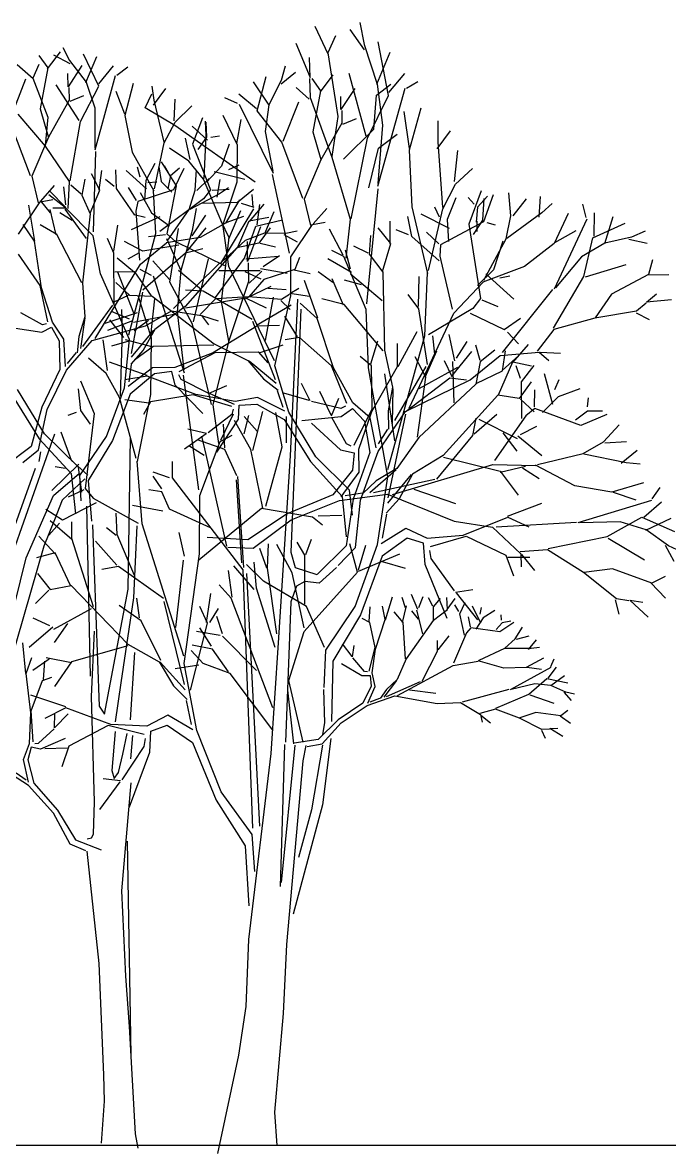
# Model space of a CAD drawing. Header units: millimetres. Extents: x 589 to 1175, y -455 to -172.
# Drawn here: x 640.4 to 646.19, y -220.85 to -210.73 of the extents above; entities that cross this region are included whole.
import ezdxf

# ---------------------------------------------------------------- set-up
doc = ezdxf.new("R2010")
doc.units = ezdxf.units.MM
doc.layers.add('stafaz', color=252, linetype='Continuous')
doc.layers.add('ZDIVO', color=1, linetype='Continuous')

msp = doc.modelspace()

# ---------------------------------------------------------------- linework, layer by layer
for p, q in [((641.13, -220.384), (641.105, -220.76)), ((642.657, -220.484), (642.676, -220.781)), ((641.408, -220.678), (641.434, -220.807))]:
    msp.add_line(p, q)
at = {"layer": 'stafaz'}
for p, q in [((643.138, -211.01), (643.02, -210.761)), ((643.463, -210.97), (643.335, -210.79)), ((643.419, -210.728), (643.46, -210.925)), ((643.201, -210.846), (643.135, -210.998)), ((643.677, -211.38), (643.583, -210.9)), ((640.624, -211.141), (640.739, -210.99)), ((640.762, -210.949), (640.821, -211.066)), ((642.848, -210.911), (642.977, -211.219)), ((643.135, -210.998), (643.223, -211.567)), ((643.46, -210.925), (643.577, -211.279)), ((643.573, -211.279), (643.692, -210.992)), ((640.546, -211.102), (640.491, -211.225)), ((640.547, -211.023), (640.626, -211.133)), ((640.827, -211.096), (640.68, -211.02)), ((640.821, -211.066), (640.97, -211.262)), ((641.082, -211.296), (640.946, -211.009)), ((640.966, -211.264), (641.066, -211.032)), ((642.977, -211.219), (642.969, -211.04)), ((640.494, -211.232), (640.352, -211.107)), ((640.626, -211.133), (640.558, -211.501)), ((640.808, -211.302), (640.807, -211.183)), ((640.932, -211.113), (640.808, -211.302)), ((641.229, -211.204), (641.048, -211.87)), ((641.084, -211.277), (641.216, -211.116)), ((641.244, -211.197), (641.344, -211.124)), ((642.751, -211.119), (642.715, -211.245)), ((642.715, -211.275), (642.844, -211.172)), ((643.067, -211.346), (643.183, -211.196)), ((643.477, -211.743), (643.324, -211.184)), ((643.681, -211.354), (643.822, -211.184)), ((640.291, -211.585), (640.431, -211.232)), ((640.491, -211.225), (640.628, -211.573)), ((640.906, -211.604), (640.701, -211.285)), ((640.919, -211.612), (641.082, -211.296)), ((640.97, -211.262), (641.048, -211.491)), ((641.391, -211.274), (641.315, -211.559)), ((641.558, -211.296), (641.575, -211.421)), ((642.609, -211.466), (642.467, -211.257)), ((642.501, -211.519), (642.581, -211.211)), ((642.715, -211.245), (642.605, -211.465)), ((642.97, -211.229), (642.975, -211.399)), ((642.991, -211.228), (643.069, -211.338)), ((643.569, -211.376), (643.698, -211.278)), ((643.577, -211.279), (643.622, -211.646)), ((643.838, -211.314), (643.94, -211.256)), ((640.815, -211.31), (640.817, -211.422)), ((640.826, -211.432), (640.948, -211.379)), ((641.315, -211.547), (641.239, -211.344)), ((641.499, -211.492), (641.558, -211.365)), ((641.68, -211.319), (641.569, -211.468)), ((642.324, -211.453), (642.211, -211.4)), ((642.496, -211.501), (642.336, -211.368)), ((642.968, -211.412), (642.851, -211.31)), ((642.975, -211.399), (643.171, -211.931)), ((643.069, -211.338), (643, -211.706)), ((643.376, -211.319), (643.25, -211.507)), ((643.25, -211.507), (643.25, -211.389)), ((643.489, -211.761), (643.677, -211.38)), ((643.545, -211.682), (643.569, -211.376)), ((643.824, -211.317), (643.579, -212.195)), ((640.558, -211.501), (640.631, -211.747)), ((640.817, -211.422), (640.632, -211.752)), ((641.048, -211.491), (641.048, -211.852)), ((641.763, -211.648), (641.499, -211.492)), ((641.575, -211.421), (641.664, -211.798)), ((641.763, -211.413), (641.756, -211.608)), ((641.768, -211.62), (641.915, -211.474)), ((642.339, -211.457), (642.643, -212.077)), ((642.605, -211.465), (642.572, -211.704)), ((642.733, -211.788), (642.874, -211.436)), ((643.966, -211.494), (643.863, -211.871)), ((640.472, -212.099), (640.28, -211.596)), ((640.358, -211.546), (640.604, -211.833)), ((640.628, -211.573), (640.604, -211.829)), ((640.828, -212.143), (640.919, -211.612)), ((641.315, -211.559), (641.381, -211.887)), ((642.012, -211.581), (641.921, -211.817)), ((642.034, -211.609), (642.041, -211.735)), ((642.194, -211.555), (642.322, -211.821)), ((642.32, -211.81), (642.357, -211.596)), ((642.721, -211.799), (642.501, -211.519)), ((643.223, -211.567), (643.171, -211.925)), ((643.258, -211.515), (643.259, -211.628)), ((643.268, -211.638), (643.39, -211.585)), ((643.864, -211.854), (643.817, -211.524)), ((644.119, -211.606), (644.12, -211.794)), ((641.669, -211.804), (641.768, -211.62)), ((642.484, -212.156), (641.763, -211.648)), ((641.919, -211.655), (642.055, -211.78)), ((642.042, -211.62), (642.046, -211.753)), ((642.572, -211.704), (642.64, -212.059)), ((643, -211.706), (643.072, -211.952)), ((643.259, -211.628), (643.072, -211.957)), ((643.273, -211.951), (643.545, -211.682)), ((643.622, -211.646), (643.581, -212.169)), ((644.23, -211.697), (644.109, -211.859)), ((640.632, -211.752), (640.483, -212.103)), ((641.582, -212.216), (641.669, -211.804)), ((641.855, -211.763), (641.899, -211.953)), ((642.046, -211.753), (641.97, -211.865)), ((642.041, -211.735), (642.025, -212.122)), ((642.086, -211.753), (642.165, -211.742)), ((642.911, -212.303), (642.721, -211.799)), ((643.342, -212.485), (643.489, -211.761)), ((643.587, -211.852), (643.756, -211.726)), ((644.12, -211.794), (644.159, -212.382)), ((640.604, -211.833), (640.818, -212.149)), ((641.037, -212.601), (641.056, -211.882)), ((641.381, -211.887), (641.576, -212.235)), ((641.889, -211.967), (641.717, -211.851)), ((641.921, -211.817), (642.083, -212.224)), ((642.249, -211.815), (642.183, -212.013)), ((642.322, -211.821), (642.319, -212.156)), ((643.501, -212.208), (643.587, -211.852)), ((643.863, -211.871), (643.886, -212.377)), ((644.296, -211.873), (644.266, -212.151)), ((641.585, -211.988), (641.504, -212.142)), ((641.642, -211.974), (641.776, -212.189)), ((641.706, -212.072), (641.671, -212.009)), ((642.021, -212.129), (641.889, -211.967)), ((642.183, -212.013), (642.047, -212.156)), ((642.248, -212.042), (642.339, -212)), ((643.072, -211.957), (642.922, -212.307)), ((643.171, -211.931), (643.333, -212.489)), ((640.483, -212.103), (640.541, -212.34)), ((641.091, -212.228), (641.018, -212.083)), ((641.087, -212.229), (641.11, -212.051)), ((641.242, -212.213), (641.236, -212.047)), ((641.51, -212.217), (641.328, -212.053)), ((641.453, -212.11), (641.431, -212.023)), ((641.62, -212.018), (641.641, -212.15)), ((641.726, -212.101), (641.7, -212.215)), ((641.806, -212.032), (641.726, -212.101)), ((641.845, -212.033), (641.753, -212.225)), ((641.947, -212.229), (641.957, -212.045)), ((642.116, -212.062), (642.392, -212.128)), ((642.792, -212.792), (642.637, -212.089)), ((644.277, -212.174), (644.43, -212.033)), ((640.564, -212.325), (640.686, -212.187)), ((640.787, -212.358), (640.77, -212.199)), ((640.818, -212.149), (640.806, -212.393)), ((640.924, -212.263), (640.834, -212.183)), ((640.958, -212.128), (640.931, -212.272)), ((641.221, -212.194), (641.142, -212.132)), ((641.406, -212.453), (641.242, -212.213)), ((641.422, -212.319), (641.348, -212.204)), ((641.504, -212.142), (641.491, -212.317)), ((641.602, -212.157), (641.522, -212.162)), ((641.641, -212.15), (641.736, -212.245)), ((641.776, -212.189), (641.693, -212.62)), ((642.07, -212.122), (641.961, -212.232)), ((642.184, -212.517), (642.021, -212.129)), ((642.099, -212.228), (642.251, -212.219)), ((642.168, -212.131), (642.139, -212.291)), ((642.245, -212.207), (642.163, -212.261)), ((642.319, -212.156), (642.194, -212.535)), ((642.326, -212.336), (642.469, -212.219)), ((643.484, -213.247), (643.585, -212.215)), ((644.164, -212.394), (644.277, -212.174)), ((640.558, -212.331), (640.673, -212.31)), ((640.652, -212.43), (640.561, -212.319)), ((640.781, -212.382), (640.635, -212.27)), ((640.789, -212.384), (640.641, -212.235)), ((640.931, -212.272), (641.007, -212.44)), ((641.005, -212.434), (641.091, -212.228)), ((641.753, -212.225), (641.432, -212.328)), ((641.454, -212.249), (641.556, -212.432)), ((641.595, -212.615), (641.574, -212.232)), ((642.021, -212.306), (641.631, -212.598)), ((641.891, -212.4), (641.947, -212.229)), ((642.163, -212.261), (641.897, -212.401)), ((642.083, -212.224), (642.021, -212.306)), ((642.344, -212.315), (642.217, -212.523)), ((642.464, -212.38), (642.455, -212.268)), ((642.922, -212.307), (642.979, -212.544)), ((644.28, -212.297), (644.202, -212.491)), ((644.445, -212.354), (644.391, -212.295)), ((644.507, -212.233), (644.396, -212.531)), ((644.564, -212.281), (644.475, -212.38)), ((644.531, -212.303), (644.519, -212.498)), ((644.613, -212.271), (644.529, -212.51)), ((644.773, -212.458), (644.755, -212.252)), ((644.911, -212.304), (644.791, -212.457)), ((645.035, -212.286), (645.024, -212.47)), ((640.365, -212.623), (640.558, -212.331)), ((640.511, -212.684), (640.457, -212.362)), ((640.702, -212.627), (640.649, -212.401)), ((640.788, -212.388), (640.672, -212.389)), ((640.972, -212.662), (640.782, -212.397)), ((641.034, -212.636), (640.788, -212.388)), ((641.432, -212.328), (641.416, -212.416)), ((641.416, -212.416), (641.447, -212.856)), ((641.696, -212.685), (641.891, -212.4)), ((641.954, -212.392), (641.92, -212.59)), ((641.999, -212.343), (642.326, -212.336)), ((642.468, -212.394), (642.172, -212.884)), ((642.246, -212.664), (642.354, -212.411)), ((642.358, -212.344), (642.47, -212.379)), ((642.432, -212.507), (642.563, -212.353)), ((642.5, -212.538), (642.526, -212.356)), ((642.569, -212.616), (642.652, -212.419)), ((643.002, -212.529), (643.124, -212.392)), ((643.886, -212.377), (644.027, -212.973)), ((644.035, -212.948), (644.164, -212.394)), ((644.134, -212.47), (644.092, -212.38)), ((644.475, -212.38), (644.461, -212.514)), ((645.143, -212.347), (645.049, -212.431)), ((645.447, -212.474), (645.417, -212.354)), ((640.846, -212.499), (640.734, -212.432)), ((641.007, -212.44), (640.938, -213.057)), ((641.631, -212.467), (641.372, -212.584)), ((641.497, -212.472), (641.4, -212.448)), ((641.556, -212.432), (641.716, -212.546)), ((641.92, -212.636), (642.041, -212.452)), ((642.217, -212.523), (641.991, -212.652)), ((642.176, -212.503), (642.248, -212.652)), ((642.224, -212.517), (642.381, -212.462)), ((642.324, -212.743), (642.43, -212.502)), ((642.43, -212.502), (642.607, -212.471)), ((642.49, -212.549), (642.728, -212.493)), ((642.996, -212.536), (643.11, -212.515)), ((643.333, -212.489), (643.294, -212.837)), ((643.693, -212.707), (643.693, -212.504)), ((643.885, -212.644), (643.851, -212.463)), ((644.222, -212.571), (643.968, -212.443)), ((644.529, -212.51), (644.142, -212.716)), ((644.202, -212.491), (644.214, -212.687)), ((644.519, -212.498), (644.436, -212.624)), ((644.47, -212.597), (644.471, -212.505)), ((644.556, -212.516), (644.631, -212.539)), ((644.73, -212.663), (644.773, -212.458)), ((645.049, -212.431), (644.738, -212.661)), ((645.285, -212.438), (645.159, -212.704)), ((645.453, -212.489), (645.161, -213.115)), ((645.506, -212.654), (645.796, -212.523)), ((645.517, -212.639), (645.52, -212.43)), ((645.615, -212.705), (645.689, -212.463)), ((640.507, -212.685), (640.406, -212.535)), ((640.706, -212.624), (640.559, -212.538)), ((640.93, -213.059), (640.706, -212.624)), ((641.218, -212.775), (641.253, -212.541)), ((641.352, -213.522), (641.595, -212.615)), ((641.693, -212.62), (641.77, -212.688)), ((641.72, -213.053), (641.797, -212.57)), ((641.92, -212.59), (641.817, -212.948)), ((641.875, -212.774), (642.043, -212.565)), ((642.247, -212.911), (642.195, -212.532)), ((642.389, -212.838), (642.49, -212.549)), ((642.568, -212.612), (642.394, -212.68)), ((642.532, -212.555), (642.414, -212.867)), ((642.616, -212.566), (642.516, -212.701)), ((642.759, -212.615), (642.568, -212.612)), ((642.858, -212.594), (642.759, -212.615)), ((642.802, -212.826), (642.996, -212.536)), ((643.271, -212.809), (643.149, -212.578)), ((643.698, -212.704), (643.584, -212.566)), ((643.855, -212.629), (643.747, -212.584)), ((644.128, -212.709), (644.017, -212.603)), ((644.396, -212.531), (644.5, -213.198)), ((645.166, -212.695), (645.356, -212.589)), ((645.975, -212.596), (645.854, -212.648)), ((640.571, -213.103), (640.507, -212.685)), ((641.099, -212.977), (641.034, -212.636)), ((641.218, -212.792), (641.16, -212.66)), ((641.476, -212.775), (641.314, -212.688)), ((641.456, -212.891), (641.69, -212.7)), ((641.799, -212.72), (641.476, -212.775)), ((641.679, -212.627), (641.527, -212.646)), ((641.991, -212.652), (641.687, -212.7)), ((641.821, -212.949), (641.691, -212.665)), ((641.77, -212.688), (642.208, -212.902)), ((642.248, -212.652), (642.18, -213.224)), ((642.394, -212.68), (642.183, -212.874)), ((642.516, -212.701), (642.318, -212.745)), ((642.414, -212.867), (642.415, -212.688)), ((642.529, -212.701), (642.666, -212.735)), ((642.739, -212.626), (642.859, -212.691)), ((643.515, -212.633), (643.504, -212.8)), ((643.624, -212.956), (643.698, -212.704)), ((644.13, -212.861), (643.885, -212.644)), ((644.142, -212.716), (644.137, -212.818)), ((644.531, -213.033), (644.73, -212.663)), ((644.7, -212.684), (644.616, -212.94)), ((645.159, -212.704), (644.896, -212.912)), ((645.614, -212.701), (645.406, -212.825)), ((645.426, -213), (645.506, -212.654)), ((645.854, -212.648), (645.614, -212.701)), ((645.83, -212.666), (645.992, -212.703)), ((640.559, -213.083), (640.365, -212.801)), ((641.221, -213.247), (641.218, -212.792)), ((641.446, -212.789), (641.342, -212.845)), ((641.478, -213.119), (641.86, -212.788)), ((642.318, -212.745), (641.855, -213.271)), ((641.86, -212.788), (642.016, -212.751)), ((642.401, -212.843), (642.693, -212.819)), ((642.556, -212.912), (642.702, -212.812)), ((642.802, -213.173), (642.802, -212.826)), ((643.278, -212.821), (643.169, -212.767)), ((643.477, -213.297), (643.278, -212.821)), ((643.337, -212.936), (643.291, -212.765)), ((643.494, -212.792), (643.368, -212.729)), ((643.504, -212.8), (643.627, -212.962)), ((644.137, -212.818), (644.246, -213.294)), ((645.406, -212.825), (645.173, -213.101)), ((641.052, -213.556), (641.456, -212.891)), ((641.404, -212.964), (641.247, -212.836)), ((641.715, -213.027), (641.568, -212.862)), ((641.752, -213.286), (642.162, -212.884)), ((641.932, -213.408), (642.066, -212.844)), ((642.127, -213.19), (642.389, -212.838)), ((642.657, -213.756), (642.247, -212.911)), ((642.421, -212.878), (642.422, -213.047)), ((642.88, -212.832), (642.837, -212.938)), ((643.345, -212.965), (643.135, -212.843)), ((644.896, -212.912), (644.522, -213.052)), ((645.442, -213.003), (645.804, -212.892)), ((646.041, -212.852), (646.004, -212.982)), ((641.357, -213.566), (641.099, -212.977)), ((641.406, -212.958), (641.226, -212.961)), ((641.396, -213.329), (641.255, -212.961)), ((641.555, -213.174), (641.406, -212.958)), ((641.556, -212.993), (641.452, -212.939)), ((641.571, -212.996), (641.847, -213.864)), ((641.817, -212.948), (641.784, -213.317)), ((642.002, -213.121), (641.797, -212.947)), ((642.159, -212.946), (642.527, -212.946)), ((642.392, -212.955), (642.534, -213.022)), ((642.562, -213.027), (642.426, -213.182)), ((642.429, -213.06), (642.543, -212.954)), ((642.531, -212.929), (642.77, -212.972)), ((642.837, -212.938), (642.562, -213.027)), ((642.831, -212.94), (642.977, -212.975)), ((643.18, -213.054), (643.048, -212.959)), ((643.275, -213.257), (643.172, -213.023)), ((643.619, -213.218), (643.338, -212.98)), ((643.627, -212.962), (643.64, -213.662)), ((643.946, -213.271), (643.952, -213.002)), ((644.001, -213.532), (644.026, -212.968)), ((644.616, -212.94), (644.474, -213.081)), ((644.548, -212.978), (644.798, -213.205)), ((644.674, -213.012), (644.763, -212.994)), ((645.153, -213.465), (645.426, -213)), ((646.004, -212.982), (645.674, -213.159)), ((645.996, -212.985), (646.186, -212.982)), ((640.626, -213.407), (640.559, -213.083)), ((640.668, -213.411), (640.571, -213.103)), ((640.938, -213.057), (640.958, -213.361)), ((641.235, -213.056), (641.358, -213.169)), ((641.921, -213.427), (641.72, -213.053)), ((642.019, -213.131), (641.859, -213.124)), ((642.456, -213.385), (642.019, -213.131)), ((642.422, -213.047), (642.245, -213.586)), ((642.396, -213.198), (642.626, -213.086)), ((642.599, -213.104), (642.762, -213.117)), ((642.795, -213.152), (642.874, -213.105)), ((643.044, -213.375), (642.925, -213.037)), ((643.434, -213.075), (643.283, -213.034)), ((644.263, -213.33), (644.526, -213.051)), ((644.698, -213.68), (645.148, -213.118)), ((641.346, -213.172), (641.218, -213.231)), ((641.358, -213.169), (641.562, -213.176)), ((641.377, -213.69), (641.478, -213.14)), ((641.435, -213.177), (641.551, -213.55)), ((641.55, -213.533), (641.585, -213.202)), ((641.562, -213.176), (642.115, -213.605)), ((641.86, -213.281), (642.396, -213.192)), ((642.129, -213.2), (641.992, -213.34)), ((642.423, -213.184), (642.129, -213.2)), ((642.18, -213.224), (642.245, -213.58)), ((642.396, -213.192), (642.581, -213.28)), ((642.718, -213.207), (642.423, -213.184)), ((642.577, -213.575), (642.646, -213.187)), ((642.66, -213.801), (642.802, -213.173)), ((642.714, -213.217), (642.798, -213.296)), ((642.792, -213.161), (642.718, -213.207)), ((642.971, -213.18), (642.795, -213.152)), ((642.799, -214.607), (642.866, -213.203)), ((643.279, -213.253), (643.081, -213.201)), ((643.949, -213.29), (643.854, -213.162)), ((644.5, -213.198), (644.433, -213.286)), ((644.513, -213.21), (644.656, -213.27)), ((645.674, -213.159), (645.527, -213.37)), ((645.986, -213.23), (646.077, -213.155)), ((646.211, -213.209), (645.986, -213.23)), ((640.578, -213.434), (640.384, -213.326)), ((640.941, -213.628), (641.21, -213.258)), ((641.141, -213.419), (641.429, -213.323)), ((641.359, -213.384), (641.197, -213.314)), ((641.287, -213.295), (641.291, -213.483)), ((641.5, -213.444), (641.733, -213.307)), ((641.855, -213.271), (641.586, -213.475)), ((641.733, -213.307), (642.004, -213.35)), ((641.784, -213.317), (641.844, -213.838)), ((642.496, -213.437), (642.806, -213.255)), ((642.891, -213.293), (642.803, -215.469)), ((643.039, -213.377), (642.887, -213.241)), ((643.63, -213.667), (643.279, -213.253)), ((643.498, -213.82), (643.477, -213.297)), ((643.863, -214.179), (644.263, -213.33)), ((644.026, -213.79), (643.949, -213.29)), ((644.433, -213.286), (644.036, -213.524)), ((644.407, -213.329), (644.712, -213.474)), ((645.898, -213.312), (645.524, -213.373)), ((645.895, -213.325), (646.012, -213.387)), ((645.984, -213.24), (645.898, -213.312)), ((640.614, -213.425), (640.578, -213.434)), ((640.771, -213.561), (640.668, -213.411)), ((640.958, -213.361), (640.903, -213.538)), ((640.921, -213.646), (640.96, -213.371)), ((641.386, -213.397), (641.16, -213.484)), ((641.179, -213.39), (641.305, -213.547)), ((641.756, -213.342), (641.394, -213.412)), ((641.528, -213.396), (641.401, -213.488)), ((642.093, -214.146), (641.921, -213.427)), ((642.004, -213.35), (642.064, -213.435)), ((642.011, -213.353), (642.152, -213.398)), ((642.664, -213.926), (642.461, -213.404)), ((642.862, -213.54), (642.749, -213.356)), ((643.186, -213.82), (643.039, -213.377)), ((644.712, -213.474), (644.858, -213.373)), ((645.524, -213.373), (645.157, -213.476)), ((640.298, -213.458), (640.573, -213.499)), ((640.573, -213.499), (640.66, -213.455)), ((640.66, -213.455), (640.729, -213.578)), ((641.023, -213.575), (641.5, -213.444)), ((641.291, -213.483), (641.274, -214.071)), ((641.377, -213.723), (641.576, -213.481)), ((641.586, -213.475), (641.481, -213.662)), ((642.1, -213.685), (642.498, -213.442)), ((642.498, -213.442), (642.702, -213.436)), ((643.67, -214.728), (644.001, -213.532)), ((643.763, -213.808), (643.935, -213.493)), ((644.093, -213.695), (644.075, -213.533)), ((644.27, -213.757), (644.22, -213.52)), ((644.741, -213.5), (644.841, -213.605)), ((645.157, -213.476), (645.008, -213.67)), ((640.729, -213.578), (640.734, -213.833)), ((640.785, -213.807), (640.771, -213.561)), ((640.794, -213.841), (641.023, -213.575)), ((640.903, -213.538), (640.888, -213.685)), ((641.119, -213.567), (641.158, -213.844)), ((641.353, -213.581), (641.196, -213.624)), ((641.312, -213.999), (641.357, -213.566)), ((641.57, -213.635), (641.323, -213.568)), ((641.569, -213.629), (641.404, -213.75)), ((641.551, -213.55), (641.546, -214.057)), ((642.112, -213.615), (641.569, -213.629)), ((642.245, -213.586), (642.103, -214.149)), ((642.115, -213.605), (642.418, -213.754)), ((642.528, -213.681), (642.733, -213.612)), ((642.879, -213.547), (642.751, -213.567)), ((643.168, -213.801), (642.879, -213.547)), ((643.518, -213.783), (643.581, -213.576)), ((643.758, -213.806), (643.758, -213.602)), ((644.286, -213.732), (644.381, -213.584)), ((644.498, -213.753), (644.46, -213.617)), ((644.791, -213.772), (644.93, -213.61)), ((640.803, -213.781), (640.883, -213.682)), ((641.148, -213.868), (640.99, -213.732)), ((641.481, -213.662), (641.37, -213.786)), ((641.768, -213.812), (642.1, -213.685)), ((641.804, -213.851), (642.126, -213.681)), ((642.126, -213.681), (642.511, -213.674)), ((642.511, -213.674), (642.596, -213.773)), ((643.525, -213.8), (643.424, -213.718)), ((643.64, -213.662), (643.714, -213.992)), ((644.011, -213.901), (643.917, -213.719)), ((644.005, -213.901), (644.11, -213.668)), ((644.242, -213.895), (644.423, -213.672)), ((644.408, -213.926), (644.677, -213.708)), ((644.63, -213.662), (644.498, -213.766)), ((644.677, -213.708), (645.025, -213.677)), ((644.694, -213.844), (644.845, -213.709)), ((644.699, -213.846), (644.726, -213.668)), ((645.025, -213.677), (645.114, -213.753)), ((645.034, -213.678), (645.218, -213.687)), ((640.734, -213.833), (640.574, -214.17)), ((641.517, -213.888), (641.179, -213.769)), ((641.347, -213.983), (641.563, -213.815)), ((641.355, -213.945), (641.376, -213.79)), ((641.563, -213.815), (641.768, -213.812)), ((642.418, -213.754), (642.557, -213.918)), ((642.67, -213.959), (642.429, -213.758)), ((642.786, -214.217), (642.66, -213.801)), ((643.305, -214.139), (643.168, -213.801)), ((643.357, -214.131), (643.186, -213.82)), ((643.67, -214.795), (643.498, -213.82)), ((643.53, -214.185), (643.525, -213.8)), ((643.527, -214.211), (643.758, -213.806)), ((643.735, -214.291), (644.013, -213.806)), ((643.953, -214.003), (644.299, -213.813)), ((644.248, -213.898), (644.177, -213.757)), ((644.264, -214.131), (644.253, -213.763)), ((644.498, -213.766), (644.46, -213.965)), ((644.663, -214.061), (644.789, -213.764)), ((644.789, -213.764), (644.957, -213.802)), ((644.86, -213.913), (644.821, -213.802)), ((644.869, -213.945), (644.981, -213.798)), ((640.622, -214.192), (640.794, -213.841)), ((640.92, -213.934), (641.042, -214.229)), ((641.269, -214.083), (641.148, -213.868)), ((641.516, -213.894), (641.315, -213.926)), ((641.582, -213.871), (641.365, -214.054)), ((641.953, -214.057), (641.516, -213.894)), ((641.737, -213.852), (641.582, -213.871)), ((641.768, -213.974), (641.737, -213.852)), ((641.798, -213.877), (641.818, -213.921)), ((641.818, -213.921), (642.058, -214.042)), ((641.979, -214.912), (641.841, -213.885)), ((642.557, -213.918), (642.689, -214.019)), ((643.733, -214.471), (643.645, -213.871)), ((643.83, -214.21), (644.408, -213.926)), ((643.834, -214.206), (644.227, -213.907)), ((643.938, -214.439), (644.011, -213.901)), ((644.227, -213.907), (644.376, -213.927)), ((644.462, -213.959), (644.699, -213.846)), ((645.149, -214.147), (645.074, -213.872)), ((645.165, -214.014), (645.204, -213.922)), ((640.597, -214.41), (640.356, -214.014)), ((640.899, -214.006), (640.918, -214.2)), ((641.152, -214.435), (641.312, -213.999)), ((642.014, -214.228), (641.768, -213.974)), ((642.072, -214.045), (642.23, -213.978)), ((642.733, -214.173), (642.683, -214.024)), ((642.975, -214.113), (642.898, -213.96)), ((643.165, -214.244), (643.061, -214.031)), ((643.714, -213.992), (643.673, -214.203)), ((643.713, -214.317), (643.718, -214.003)), ((644.46, -213.965), (643.948, -214.443)), ((644.955, -213.945), (644.846, -214.092)), ((644.872, -214.272), (644.869, -213.945)), ((644.983, -214.169), (644.988, -214.016)), ((645.391, -214.007), (645.195, -214.078)), ((640.315, -214.078), (640.55, -214.454)), ((641.365, -214.054), (641.207, -214.468)), ((641.418, -214.632), (641.269, -214.083)), ((641.531, -214.134), (641.317, -214.106)), ((641.546, -214.057), (641.426, -214.658)), ((641.547, -214.124), (641.482, -214.238)), ((641.927, -214.059), (641.547, -214.124)), ((642.275, -214.165), (641.927, -214.059)), ((642.303, -214.119), (641.953, -214.057)), ((642.078, -214.048), (642.294, -214.145)), ((642.504, -214.084), (642.303, -214.119)), ((642.341, -214.153), (642.497, -214.143)), ((642.497, -214.143), (642.744, -214.281)), ((642.748, -214.208), (642.504, -214.084)), ((642.968, -214.112), (642.741, -214.046)), ((643.249, -214.182), (642.987, -214.12)), ((643.168, -214.25), (643.231, -214.09)), ((643.512, -214.266), (643.357, -214.131)), ((644.657, -214.063), (644.167, -214.604)), ((644.846, -214.092), (644.657, -214.063)), ((644.858, -214.098), (644.982, -214.212)), ((645.195, -214.078), (645.057, -214.219)), ((645.459, -214.168), (645.467, -214.088)), ((640.574, -214.17), (640.477, -214.523)), ((640.542, -214.553), (640.622, -214.192)), ((640.881, -214.22), (640.807, -214.245)), ((640.918, -214.2), (641.005, -214.323)), ((641.042, -214.229), (640.962, -214.899)), ((642.274, -214.236), (642.061, -214.401)), ((642.103, -214.149), (642.154, -214.496)), ((642.176, -214.467), (642.29, -214.232)), ((642.285, -214.189), (642.274, -214.236)), ((642.333, -214.278), (642.341, -214.153)), ((642.463, -214.56), (642.551, -214.21)), ((642.726, -214.525), (642.667, -214.219)), ((643.025, -214.615), (642.786, -214.217)), ((643.292, -214.162), (643.249, -214.182)), ((643.253, -214.255), (643.355, -214.183)), ((643.355, -214.183), (643.461, -214.297)), ((643.37, -214.512), (643.53, -214.185)), ((643.41, -214.547), (643.527, -214.211)), ((643.585, -214.569), (643.83, -214.21)), ((643.673, -214.203), (643.678, -214.369)), ((643.674, -214.983), (643.831, -214.235)), ((644.444, -214.409), (644.648, -214.234)), ((644.988, -214.184), (644.908, -214.249)), ((645.4, -214.334), (644.988, -214.184)), ((645.46, -214.207), (645.35, -214.286)), ((645.633, -214.237), (645.4, -214.334)), ((645.593, -214.208), (645.46, -214.207)), ((642.14, -214.574), (642.333, -214.278)), ((642.211, -214.534), (642.201, -214.324)), ((642.444, -214.551), (642.298, -214.289)), ((642.386, -214.411), (642.425, -214.245)), ((642.502, -214.385), (642.386, -214.254)), ((642.744, -214.281), (642.978, -214.658)), ((642.764, -214.49), (642.764, -214.254)), ((642.901, -214.29), (643.253, -214.255)), ((642.987, -214.314), (643.248, -214.552)), ((643.3, -214.5), (643.171, -214.264)), ((643.461, -214.297), (643.509, -214.577)), ((643.568, -214.534), (643.512, -214.266)), ((644.431, -214.424), (644.463, -214.268)), ((644.486, -214.277), (644.828, -214.452)), ((644.908, -214.249), (644.627, -214.648)), ((644.859, -214.416), (645.006, -214.341)), ((645.601, -214.481), (645.743, -214.33)), ((640.686, -214.412), (640.316, -215.464)), ((640.9, -214.707), (640.597, -214.41)), ((640.743, -214.393), (640.836, -214.645)), ((640.912, -214.784), (641.152, -214.435)), ((641.347, -215.801), (641.366, -214.446)), ((642.043, -214.41), (641.849, -214.546)), ((642.048, -214.406), (641.881, -214.369)), ((642.045, -214.596), (642.006, -214.43)), ((642.17, -214.479), (642.276, -214.421)), ((643.586, -214.5), (643.671, -214.368)), ((643.948, -214.443), (643.752, -214.719)), ((644.111, -214.816), (644.431, -214.424)), ((644.702, -214.401), (644.826, -214.565)), ((644.834, -214.429), (645.051, -214.604)), ((640.477, -214.523), (640.249, -214.695)), ((640.55, -214.454), (640.835, -214.765)), ((641.207, -214.468), (640.987, -214.829)), ((642.026, -214.604), (641.89, -214.517)), ((642.211, -214.551), (641.968, -214.464)), ((641.988, -214.961), (642.17, -214.479)), ((642.58, -215.058), (642.726, -214.525)), ((643.344, -214.519), (643.3, -214.5)), ((643.413, -214.752), (643.41, -214.547)), ((645.42, -214.585), (645.601, -214.481)), ((645.808, -214.48), (645.613, -214.493)), ((640.403, -214.665), (640.542, -214.553)), ((640.548, -214.658), (640.565, -214.57)), ((640.836, -214.645), (640.984, -214.781)), ((642.23, -215.417), (642.045, -214.596)), ((642.318, -214.787), (642.211, -214.551)), ((642.551, -215.075), (642.444, -214.551)), ((642.693, -216.282), (642.799, -214.607)), ((643.327, -214.913), (643.025, -214.615)), ((643.248, -214.552), (643.37, -214.579)), ((643.37, -214.579), (643.356, -214.735)), ((643.509, -214.577), (643.362, -214.995)), ((643.425, -215.005), (643.585, -214.569)), ((644.167, -214.604), (643.893, -214.772)), ((644.17, -214.62), (644.678, -214.745)), ((645.011, -214.685), (645.42, -214.585)), ((645.806, -214.668), (645.427, -214.591)), ((645.904, -214.56), (645.759, -214.675)), ((640.318, -215.269), (640.517, -214.717)), ((640.905, -214.681), (640.664, -214.917)), ((640.781, -214.719), (640.692, -214.705)), ((640.93, -214.931), (640.9, -214.707)), ((641.472, -215.215), (641.428, -214.653)), ((641.744, -214.805), (641.744, -214.657)), ((642.978, -214.658), (643.262, -214.971)), ((643.356, -214.735), (643.18, -214.957)), ((643.51, -214.935), (643.747, -214.729)), ((643.752, -214.719), (643.568, -214.83)), ((643.712, -214.954), (644.612, -214.684)), ((644.612, -214.684), (644.995, -214.693)), ((644.678, -214.754), (644.904, -214.7)), ((644.678, -214.745), (644.839, -214.96)), ((644.877, -214.714), (645.027, -214.81)), ((645.346, -214.876), (644.992, -214.691)), ((645.931, -214.682), (645.806, -214.668)), ((640.677, -214.962), (640.91, -214.761)), ((640.959, -214.813), (640.755, -215.005)), ((640.835, -214.765), (640.874, -215.126)), ((640.926, -215.01), (640.912, -214.784)), ((640.987, -214.829), (641.019, -215.191)), ((641.715, -214.805), (641.569, -214.753)), ((641.647, -214.901), (641.569, -214.788)), ((642.375, -215.626), (641.744, -214.805)), ((642.365, -215.565), (642.317, -214.823)), ((642.382, -215.606), (642.329, -214.793)), ((643.252, -214.973), (643.413, -214.752)), ((643.568, -214.83), (643.448, -214.944)), ((643.544, -214.934), (644.091, -214.817)), ((643.578, -215.4), (643.67, -214.795)), ((643.67, -215.032), (643.883, -214.775)), ((643.893, -214.772), (643.773, -214.992)), ((645.959, -214.848), (645.676, -214.932)), ((640.949, -214.912), (640.808, -214.976)), ((640.962, -214.899), (641.032, -214.985)), ((641.647, -214.928), (641.531, -214.91)), ((641.715, -215.085), (641.647, -214.928)), ((643.237, -215.008), (643.668, -214.95)), ((643.289, -214.963), (643.444, -214.938)), ((643.356, -215.137), (643.327, -214.913)), ((643.668, -214.95), (644.265, -215.191)), ((643.904, -214.904), (644.276, -215.034)), ((645.676, -214.932), (645.346, -214.876)), ((645.688, -214.932), (645.893, -215.002)), ((646.039, -214.993), (646.109, -214.89)), ((640.434, -215.521), (640.677, -214.962)), ((640.755, -215.005), (640.687, -215.18)), ((641.059, -215.027), (640.759, -215.182)), ((641.032, -214.985), (641.437, -215.209)), ((641.657, -215.102), (641.385, -215.05)), ((641.985, -215.485), (641.988, -214.961)), ((643.18, -214.957), (642.771, -215.127)), ((642.806, -215.181), (643.237, -215.008)), ((643.262, -214.971), (643.299, -215.332)), ((643.362, -214.995), (643.297, -215.412)), ((643.383, -215.427), (643.425, -215.005)), ((643.773, -214.992), (643.656, -215.119)), ((644.743, -215.147), (645.051, -215.031)), ((646.033, -215.007), (645.372, -215.208)), ((645.964, -215.155), (646.121, -215.018)), ((640.759, -215.182), (640.61, -215.087)), ((641.008, -216.579), (640.975, -215.057)), ((641.249, -215.312), (641.239, -215.12)), ((642.084, -215.251), (641.715, -215.085)), ((641.978, -215.538), (642.541, -215.075)), ((642.771, -215.127), (642.417, -215.358)), ((642.541, -215.075), (642.997, -215.154)), ((642.997, -215.154), (643.085, -215.224)), ((643.046, -215.145), (643.26, -215.137)), ((643.624, -215.343), (643.662, -215.128)), ((644.346, -215.318), (644.744, -215.155)), ((644.744, -215.155), (644.934, -215.243)), ((640.687, -215.18), (640.59, -215.416)), ((640.731, -215.21), (640.635, -215.318)), ((640.842, -215.356), (640.647, -215.19)), ((640.842, -215.347), (640.842, -215.198)), ((641.027, -215.224), (641.085, -216.849)), ((641.239, -215.321), (641.152, -215.251)), ((641.425, -215.233), (641.395, -215.879)), ((641.845, -216.399), (641.472, -215.215)), ((642.464, -215.432), (642.806, -215.181)), ((643.612, -215.393), (643.833, -215.253)), ((643.833, -215.253), (644.023, -215.345)), ((644.265, -215.191), (644.607, -215.246)), ((644.607, -215.246), (644.863, -215.483)), ((644.642, -215.241), (645.361, -215.2)), ((645.752, -215.197), (645.391, -215.208)), ((645.634, -215.329), (645.946, -215.157)), ((645.983, -215.268), (645.752, -215.197)), ((645.946, -215.157), (646.237, -215.285)), ((645.981, -215.272), (646.209, -215.165)), ((640.691, -215.483), (640.547, -215.326)), ((641.036, -215.958), (640.842, -215.347)), ((641.404, -215.679), (641.249, -215.312)), ((641.851, -215.504), (641.802, -215.294)), ((642.417, -215.358), (642.054, -215.337)), ((642.936, -215.49), (642.989, -215.353)), ((643.843, -215.343), (643.62, -215.504)), ((643.99, -215.389), (643.843, -215.343)), ((644.023, -215.345), (644.346, -215.318)), ((644.052, -215.419), (644.371, -215.326)), ((644.371, -215.326), (644.729, -215.497)), ((645.106, -215.437), (645.634, -215.329)), ((645.643, -215.343), (645.968, -215.538)), ((646.183, -215.412), (645.983, -215.268)), ((640.59, -215.416), (640.289, -216.464)), ((641.244, -215.586), (641.055, -215.37)), ((642.238, -215.424), (642.464, -215.432)), ((642.587, -215.613), (642.526, -215.435)), ((642.595, -215.613), (642.602, -215.394)), ((642.815, -215.654), (642.678, -215.401)), ((642.929, -215.497), (642.86, -215.381)), ((643.297, -215.412), (643.038, -215.668)), ((643.226, -215.59), (643.383, -215.427)), ((643.4, -215.647), (643.331, -215.394)), ((643.379, -215.955), (643.578, -215.4)), ((643.407, -215.627), (643.475, -215.408)), ((644.004, -215.579), (643.99, -215.389)), ((644.044, -215.454), (644.057, -215.526)), ((645.101, -215.447), (644.857, -215.466)), ((645.423, -215.651), (645.101, -215.447)), ((646.153, -215.407), (646.233, -215.551)), ((646.301, -215.467), (646.183, -215.412)), ((640.133, -216.727), (640.434, -215.521)), ((640.692, -215.475), (640.526, -215.519)), ((640.829, -215.768), (640.692, -215.475)), ((641.773, -216.144), (641.84, -215.542)), ((641.848, -216.466), (641.985, -215.485)), ((642.496, -215.791), (642.473, -215.558)), ((642.803, -215.469), (642.842, -215.608)), ((642.929, -215.934), (642.929, -215.497)), ((643.407, -215.64), (643.779, -215.483)), ((643.62, -215.504), (643.426, -216.029)), ((643.62, -215.552), (643.825, -215.613)), ((644.057, -215.526), (644.266, -215.816)), ((644.729, -215.497), (644.797, -215.681)), ((644.745, -215.515), (644.943, -215.514)), ((644.863, -215.483), (644.866, -215.6)), ((644.869, -215.491), (644.985, -215.633)), ((640.533, -215.661), (640.647, -215.805)), ((641.259, -215.598), (641.111, -215.623)), ((641.663, -215.883), (641.259, -215.598)), ((642.276, -215.873), (642.245, -215.634)), ((642.473, -215.804), (642.291, -215.593)), ((642.462, -217.942), (642.375, -215.626)), ((642.557, -215.729), (642.405, -215.579)), ((642.405, -215.661), (642.522, -217.923)), ((642.678, -216.201), (642.595, -215.613)), ((642.921, -216.146), (642.815, -215.654)), ((642.842, -215.608), (643.036, -215.669)), ((642.921, -216.18), (643.4, -215.647)), ((643.211, -215.608), (643.056, -215.748)), ((644.203, -216.063), (644.004, -215.579)), ((645.717, -215.888), (645.423, -215.651)), ((645.682, -215.619), (645.427, -215.651)), ((646.034, -215.746), (645.682, -215.619)), ((642.268, -215.88), (642.162, -215.763)), ((642.944, -215.955), (642.557, -215.729)), ((642.929, -215.731), (642.852, -215.774)), ((643.056, -215.748), (642.929, -215.731)), ((646.027, -215.743), (646.156, -215.882)), ((646.155, -215.687), (646.034, -215.746)), ((640.636, -215.811), (640.516, -215.929)), ((640.647, -215.805), (640.835, -215.769)), ((640.835, -215.769), (641.344, -216.292)), ((641.133, -216.919), (641.347, -215.801)), ((642.048, -216.098), (642.086, -215.839)), ((642.663, -216.324), (642.496, -215.791)), ((642.852, -215.774), (642.803, -215.914)), ((643.941, -215.983), (643.883, -215.849)), ((644.278, -215.826), (644.433, -215.803)), ((644.284, -215.833), (644.473, -216.076)), ((641.463, -216.085), (641.265, -215.948)), ((641.395, -215.879), (641.279, -216.639)), ((641.448, -216.057), (641.425, -215.88)), ((641.85, -216.654), (641.667, -215.912)), ((642.055, -216.105), (641.987, -215.955)), ((642.64, -216.864), (642.268, -215.88)), ((642.803, -215.914), (642.755, -217.172)), ((643.103, -216.324), (642.944, -215.955)), ((643.115, -216.346), (643.379, -215.955)), ((643.503, -216.089), (643.514, -215.96)), ((643.647, -216.073), (643.622, -215.954)), ((643.65, -216.074), (643.712, -215.868)), ((643.83, -215.967), (643.799, -215.874)), ((643.803, -216.099), (643.837, -215.949)), ((643.948, -215.966), (643.986, -215.867)), ((644.075, -215.952), (644.036, -215.877)), ((644.141, -215.883), (644.076, -215.96)), ((644.076, -215.96), (644.078, -216.082)), ((644.204, -215.982), (644.198, -215.875)), ((644.201, -215.982), (644.273, -215.884)), ((644.307, -216.002), (644.27, -215.941)), ((644.316, -216.02), (644.364, -215.92)), ((644.505, -216.104), (644.428, -215.952)), ((644.498, -216.024), (644.51, -215.966)), ((645.707, -215.895), (645.739, -216.024)), ((645.829, -215.905), (645.717, -215.888)), ((646.003, -216.052), (645.838, -215.898)), ((645.838, -215.898), (645.955, -215.917)), ((640.646, -216.129), (640.496, -216.059)), ((641.014, -215.976), (640.678, -216.163)), ((642.078, -216.098), (642.154, -215.975)), ((642.192, -216.201), (642.139, -216.044)), ((643.426, -216.029), (643.18, -216.446)), ((643.509, -216.098), (643.44, -216.062)), ((643.807, -216.098), (643.729, -216.003)), ((643.945, -216.068), (643.887, -215.994)), ((643.983, -216.202), (643.932, -215.988)), ((644.079, -216.078), (644.204, -215.982)), ((644.357, -216.212), (644.316, -216.02)), ((644.41, -216.137), (644.394, -216.047)), ((644.524, -216.058), (644.46, -216.158)), ((644.63, -215.992), (644.524, -216.058)), ((644.69, -216.079), (644.685, -216.031)), ((640.671, -216.141), (640.461, -216.324)), ((640.803, -216.109), (640.684, -216.277)), ((641.638, -216.44), (641.463, -216.085)), ((641.903, -216.706), (642.055, -216.105)), ((642.093, -216.31), (641.987, -216.146)), ((643.558, -216.324), (643.509, -216.098)), ((643.56, -216.339), (643.647, -216.073)), ((643.829, -216.423), (643.807, -216.098)), ((644.078, -216.082), (643.836, -216.425)), ((644.415, -216.146), (644.376, -216.193)), ((644.675, -216.184), (644.415, -216.146)), ((644.695, -216.102), (644.64, -216.162)), ((644.8, -216.098), (644.675, -216.184)), ((644.773, -216.086), (644.695, -216.102)), ((644.811, -216.245), (644.876, -216.14)), ((641.017, -216.762), (641.046, -216.176)), ((642.169, -216.214), (641.957, -216.18)), ((642.496, -216.529), (642.192, -216.221)), ((642.784, -216.618), (642.921, -216.18)), ((644.117, -216.355), (644.117, -216.259)), ((644.123, -216.344), (644.221, -216.217)), ((644.376, -216.193), (644.26, -216.462)), ((644.718, -216.329), (644.811, -216.245)), ((644.933, -216.22), (644.82, -216.251)), ((644.999, -216.255), (644.928, -216.34)), ((640.429, -216.555), (640.402, -216.282)), ((641.342, -216.309), (640.838, -216.452)), ((641.344, -216.292), (641.624, -216.45)), ((641.366, -216.971), (641.405, -216.368)), ((642.017, -216.467), (641.911, -216.351)), ((642.101, -216.337), (641.919, -216.303)), ((642.245, -216.542), (642.101, -216.337)), ((642.626, -217.272), (642.693, -216.282)), ((643.102, -216.68), (643.115, -216.346)), ((643.351, -216.403), (643.264, -216.29)), ((643.354, -216.406), (643.371, -216.305)), ((643.504, -216.536), (643.558, -216.324)), ((643.532, -216.551), (643.56, -216.339)), ((643.977, -216.623), (644.117, -216.355)), ((644.49, -216.437), (644.718, -216.329)), ((644.955, -216.331), (644.722, -216.331)), ((645.03, -216.323), (644.955, -216.331)), ((640.433, -216.555), (640.484, -216.411)), ((640.638, -216.427), (640.492, -216.529)), ((640.587, -216.608), (640.601, -216.444)), ((640.839, -216.46), (640.611, -216.415)), ((640.838, -216.452), (640.685, -216.672)), ((641.624, -216.45), (641.751, -216.666)), ((641.856, -216.702), (641.634, -216.453)), ((641.961, -217.067), (641.848, -216.466)), ((642.26, -216.556), (642.017, -216.467)), ((643.18, -216.446), (643.168, -216.985)), ((643.255, -216.465), (643.438, -216.574)), ((643.462, -216.537), (643.357, -216.414)), ((643.836, -216.425), (643.754, -216.61)), ((644.255, -216.485), (644.481, -216.444)), ((644.709, -216.509), (644.479, -216.443)), ((645.066, -216.418), (644.91, -216.501)), ((645.131, -216.493), (645.16, -216.424)), ((640.474, -216.909), (640.433, -216.555)), ((641.979, -216.481), (641.767, -216.515)), ((642.64, -217.062), (642.26, -216.556)), ((643.438, -216.574), (643.513, -216.575)), ((643.49, -216.542), (643.462, -216.537)), ((643.559, -216.671), (643.532, -216.551)), ((643.759, -216.754), (644.255, -216.485)), ((644.91, -216.501), (644.709, -216.509)), ((645.129, -216.502), (644.766, -216.701)), ((644.917, -216.5), (645.046, -216.516)), ((645.107, -216.597), (645.182, -216.498)), ((645.131, -216.664), (645.252, -216.574)), ((640.479, -216.89), (640.578, -216.619)), ((640.578, -216.619), (640.662, -216.59)), ((641.279, -216.639), (641.23, -216.989)), ((641.751, -216.666), (641.873, -216.789)), ((642.913, -217.171), (642.784, -216.618)), ((643.523, -216.668), (643.447, -216.82)), ((643.491, -216.821), (643.559, -216.671)), ((643.513, -216.575), (643.523, -216.668)), ((643.638, -216.767), (643.752, -216.617)), ((643.658, -216.762), (643.965, -216.627)), ((643.754, -216.61), (643.66, -216.698)), ((644.987, -216.648), (644.776, -216.698)), ((644.934, -216.74), (645.096, -216.601)), ((645.131, -216.662), (644.987, -216.648)), ((645.096, -216.601), (645.283, -216.64)), ((645.266, -216.722), (645.131, -216.662)), ((640.788, -216.855), (640.475, -216.751)), ((641.046, -217.705), (641.017, -216.762)), ((642.83, -217.185), (642.777, -216.706)), ((643.094, -216.7), (643.104, -216.997)), ((643.486, -216.843), (643.733, -216.757)), ((643.66, -216.698), (643.603, -216.78)), ((643.733, -216.757), (644.113, -216.825)), ((643.866, -216.701), (644.1, -216.732)), ((644.341, -216.809), (644.758, -216.697)), ((644.637, -216.867), (644.934, -216.74)), ((644.941, -216.747), (645.156, -216.822)), ((645.248, -216.722), (645.313, -216.797)), ((645.343, -216.74), (645.266, -216.722)), ((640.787, -216.864), (640.6, -216.958)), ((641.19, -217.012), (640.787, -216.864)), ((641.085, -216.849), (641.133, -216.919)), ((641.912, -217.012), (641.868, -216.798)), ((643.447, -216.82), (643.227, -216.97)), ((643.254, -216.997), (643.486, -216.843)), ((643.512, -216.81), (643.6, -216.777)), ((644.113, -216.825), (644.321, -216.816)), ((644.321, -216.816), (644.5, -216.924)), ((644.635, -216.874), (644.494, -216.915)), ((644.849, -216.955), (644.635, -216.874)), ((640.462, -217.181), (640.474, -216.909)), ((640.496, -217.169), (640.479, -216.89)), ((640.687, -217.041), (640.688, -216.91)), ((640.69, -217.038), (640.808, -216.916)), ((641.701, -216.929), (641.514, -217.027)), ((641.926, -217.061), (641.701, -216.929)), ((643.227, -216.97), (643.047, -217.148)), ((644.5, -216.924), (644.516, -216.992)), ((644.504, -216.928), (644.59, -216.998)), ((645.051, -217.058), (644.849, -216.955)), ((644.997, -216.904), (644.852, -216.954)), ((645.22, -216.936), (644.997, -216.904)), ((645.215, -216.935), (645.308, -217.001)), ((645.284, -216.887), (645.22, -216.936)), ((640.542, -217.18), (640.682, -217.05)), ((641.166, -217.021), (640.814, -217.205)), ((641.488, -217.102), (641.166, -217.021)), ((641.514, -217.027), (641.19, -217.012)), ((641.23, -217.076), (641.201, -217.425)), ((641.541, -217.261), (641.549, -217.071)), ((641.549, -217.071), (641.694, -217.019)), ((641.694, -217.019), (641.922, -217.173)), ((642.18, -217.614), (641.961, -217.067)), ((643.084, -217.186), (643.254, -216.997)), ((643.104, -216.997), (643.085, -217.102)), ((645.046, -217.063), (645.08, -217.135)), ((645.119, -217.054), (645.051, -217.058)), ((645.123, -217.049), (645.194, -217.046)), ((645.239, -217.12), (645.123, -217.049)), ((640.51, -217.181), (640.542, -217.18)), ((640.783, -217.138), (640.561, -217.232)), ((641.298, -217.277), (641.337, -217.093)), ((641.386, -217.111), (641.366, -217.321)), ((641.497, -217.137), (641.486, -217.21)), ((641.922, -217.173), (642.135, -217.69)), ((643.047, -217.148), (642.832, -217.18)), ((643.162, -217.137), (643.085, -217.731)), ((640.409, -217.326), (640.462, -217.181)), ((640.479, -217.216), (640.448, -217.33)), ((640.561, -217.232), (640.479, -217.216)), ((640.799, -217.223), (640.601, -217.229)), ((640.814, -217.205), (640.753, -217.391)), ((641.26, -217.443), (641.298, -217.277)), ((641.486, -217.21), (641.288, -217.507)), ((641.359, -217.751), (641.541, -217.261)), ((642.426, -218.936), (642.626, -217.272)), ((642.746, -217.192), (642.708, -218.463)), ((642.838, -217.198), (642.716, -218.428)), ((642.938, -217.199), (642.909, -217.339)), ((642.95, -217.209), (643.084, -217.186)), ((643.085, -217.198), (642.988, -217.775)), ((640.453, -217.529), (640.409, -217.326)), ((640.448, -217.33), (640.502, -217.539)), ((642.909, -217.339), (642.763, -218.981)), ((640.454, -217.559), (640.201, -217.393)), ((640.433, -217.512), (640.343, -217.449)), ((641.201, -217.425), (641.221, -217.495)), ((641.221, -217.495), (641.26, -217.443)), ((640.677, -217.806), (640.454, -217.559)), ((640.502, -217.539), (640.713, -217.778)), ((641.271, -217.525), (641.09, -217.774)), ((641.276, -217.517), (641.121, -217.5)), ((641.371, -217.535), (641.286, -218.501)), ((642.457, -217.996), (642.18, -217.614)), ((640.713, -217.778), (640.874, -218.044)), ((641.036, -217.993), (641.046, -217.705)), ((642.135, -217.69), (642.395, -218.099)), ((642.988, -217.775), (642.871, -218.203)), ((643.085, -217.731), (642.988, -218.098)), ((640.826, -218.083), (640.677, -217.806)), ((640.968, -218.143), (640.826, -218.083)), ((640.874, -218.044), (641.104, -218.134)), ((640.978, -218.037), (641.017, -218.028)), ((641.017, -218.028), (641.036, -217.993)), ((641.336, -218.056), (641.369, -219.977)), ((642.481, -218.329), (642.457, -217.996)), ((640.977, -218.148), (641.084, -219.152)), ((642.395, -218.099), (642.427, -218.637)), ((642.988, -218.098), (642.823, -218.71)), ((641.286, -218.501), (641.323, -219.265)), ((642.404, -219.538), (642.426, -218.936)), ((642.763, -218.981), (642.734, -219.601)), ((641.084, -219.152), (641.126, -220.148)), ((641.323, -219.265), (641.355, -219.717)), ((642.337, -219.974), (642.404, -219.538)), ((642.734, -219.601), (642.657, -220.484)), ((641.355, -219.717), (641.408, -220.678)), ((642.149, -220.853), (642.337, -219.974)), ((641.126, -220.148), (641.13, -220.384))]:
    msp.add_line(p, q, dxfattribs=at)
at = {"layer": 'ZDIVO'}
msp.add_line((649.373, -220.781), (638.973, -220.781), dxfattribs=at)

doc.saveas('drawing.dxf')
